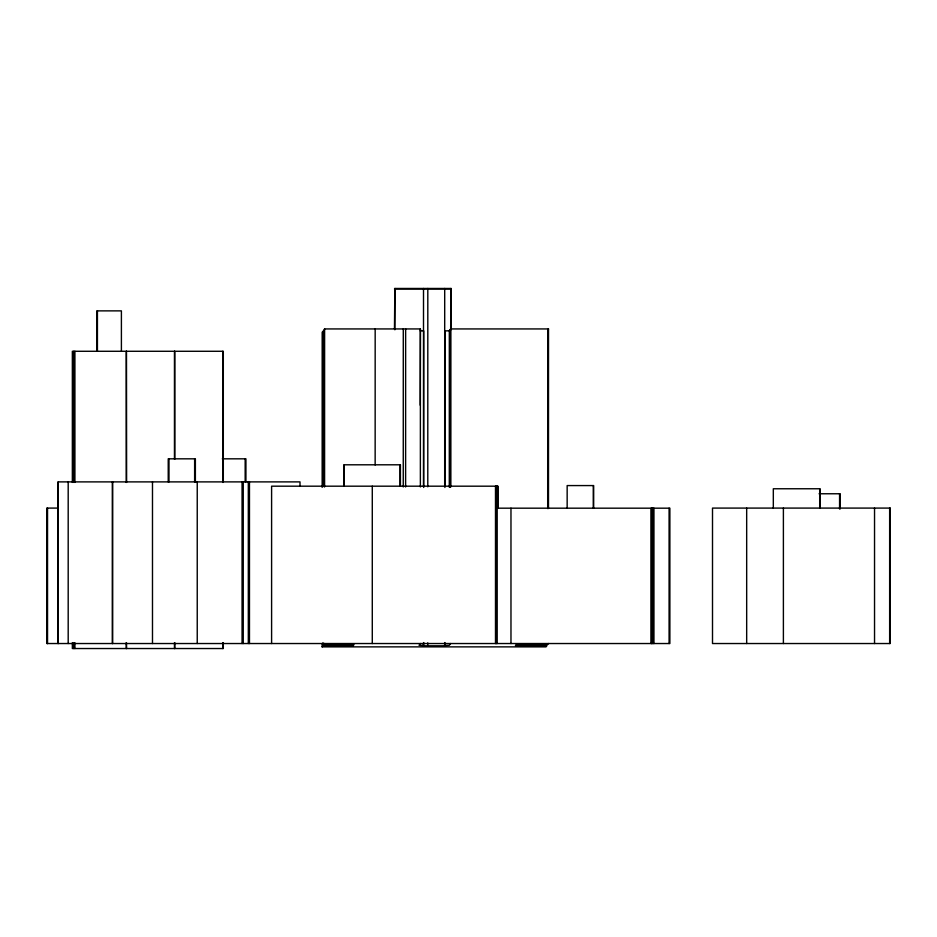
<?xml version="1.0" encoding="UTF-8"?>
<svg xmlns="http://www.w3.org/2000/svg" width="937" height="937" viewBox="0 0 937 937"><rect width="100%" height="100%" fill="white"/><g stroke="black" fill="none" stroke-linecap="round" stroke-linejoin="round"><path stroke-width="1.41" d="M548.461 643.496L547.677 644.586L516.205 644.597L515.42 645.698L546.88 645.698L546.037 646.87L322.141 646.87L322.141 643.942M322.164 487.392L322.187 332.307L323.031 331.136L323.007 486.221M322.141 646.87L322.984 645.698L322.984 642.77M323.792 486.584L323.815 330.035L324.612 328.934L420.397 328.934L420.373 486.947M324.589 486.947L324.612 328.934M375.151 464.998L375.175 328.934M394.465 328.922L394.864 288.467L451.013 288.467L451.002 329.801M394.864 329.801L394.864 288.467M403.261 486.947L403.285 328.934M405.616 486.947L405.639 328.934M420.244 405.217L420.397 328.934M444.876 642.559L444.653 645.792L423.465 645.792L423.547 642.759M423.477 486.315L423.512 288.467M423.465 645.792L423.688 642.559M423.7 487.474L423.723 330.925L420.244 330.796M427.764 645.792L427.764 642.876M427.787 486.818L427.811 288.467M444.653 645.792L444.653 642.876M444.677 486.315L444.7 288.467M444.899 487.474L444.923 330.925L449.373 330.761L450.674 328.934L451.013 288.467M449.35 487.31L449.373 330.761M449.655 486.889L449.666 330.339M450.486 487.181L450.51 329.168M450.662 486.947L450.674 328.934L548.508 328.934L548.485 508.194M547.688 508.533L547.723 330.023L548.508 328.934M548.215 508.557L548.239 329.297M420.362 643.496L419.05 645.324L423.688 645.488M450.638 643.496L449.327 645.324L444.876 645.488M324.565 643.496L323.78 644.597L353.975 644.597L353.19 645.698L322.984 645.698M394.477 289.006L450.615 289.006M222.303 458.825L245.927 458.825L245.927 481.887M819.067 493.764L840.208 493.764L840.208 508.932M58.375 508.088L46.85 508.088L46.85 643.532L669.873 643.532L669.873 508.182L497.137 508.182M889.646 508.088L889.646 643.532M874.537 508.088L874.537 643.532M839.575 493.764L839.575 508.932M819.992 508.088L819.992 488.763L773.318 488.763L773.318 508.088M819.688 488.763L819.688 508.088M783.391 508.088L783.391 643.532M746.672 508.088L746.672 643.532M669.088 508.182L669.088 643.532M653.944 508.182L653.944 643.532M652.937 508.182L653.019 643.532M652.164 508.182L652.164 643.532M651.379 508.182L651.379 643.532M651.25 508.182L651.25 643.532M593.66 508.182L593.66 485.577L567.154 485.577L567.154 508.182M593.308 485.577L593.308 508.182M510.97 508.182L510.97 643.532M497.922 507.784L497.922 486.186L271.601 486.186L271.601 643.532M497.652 486.186L497.652 507.784M497.137 486.186L497.137 643.532M496.341 486.186L496.341 643.532M495.989 486.186L495.989 643.532M495.497 486.186L495.497 643.532M400.427 486.186L400.427 464.799L343.891 464.799L343.891 486.186M400.029 464.799L400.029 486.186M372.282 486.186L372.282 643.532M344.277 464.799L344.277 486.186M300.004 486.256L300.004 481.887L58.035 481.887L58.035 643.532M249.465 481.887L249.465 643.532M248.317 481.887L248.317 643.532M245.166 458.825L245.166 481.887M243.245 481.887L243.245 643.532M242.074 481.887L242.074 643.532M223.311 482.426L223.311 351.281L72.348 351.281L72.348 482.426M223.311 642.712L223.311 648.533L72.348 648.533L72.348 642.712M222.737 351.281L222.737 482.426M222.737 642.712L222.737 648.533M197.238 481.887L197.238 643.532M195.376 481.887L195.376 458.825L168.227 458.825L168.227 481.887M194.627 458.825L194.627 481.887M174.797 351.281L174.797 459.107M174.797 642.712L174.797 648.533M174.458 351.281L174.458 459.107M174.458 642.712L174.458 648.533M168.988 458.825L168.988 481.887M152.485 481.887L152.485 643.532M126.483 351.281L126.612 482.426M126.483 642.712L126.612 648.533M126.261 351.281L126.261 482.426M126.261 642.712L126.261 648.533M121.4 351.281L121.4 310.873L96.792 310.873L96.792 351.281M112.581 481.887L112.581 643.532M112.44 481.887L112.405 643.532M97.425 310.873L97.425 351.281M74.913 351.281L74.913 482.426M74.913 642.712L74.913 648.533M73.754 351.281L73.754 482.426M73.754 642.712L73.754 648.533M68.19 481.887L68.19 643.532M58.281 481.887L58.281 643.532M47.471 508.088L47.471 643.532M47.354 508.088L47.354 643.532M890.15 508.088L712.507 508.088L712.507 643.532L890.15 643.532L890.15 508.088"/></g></svg>
